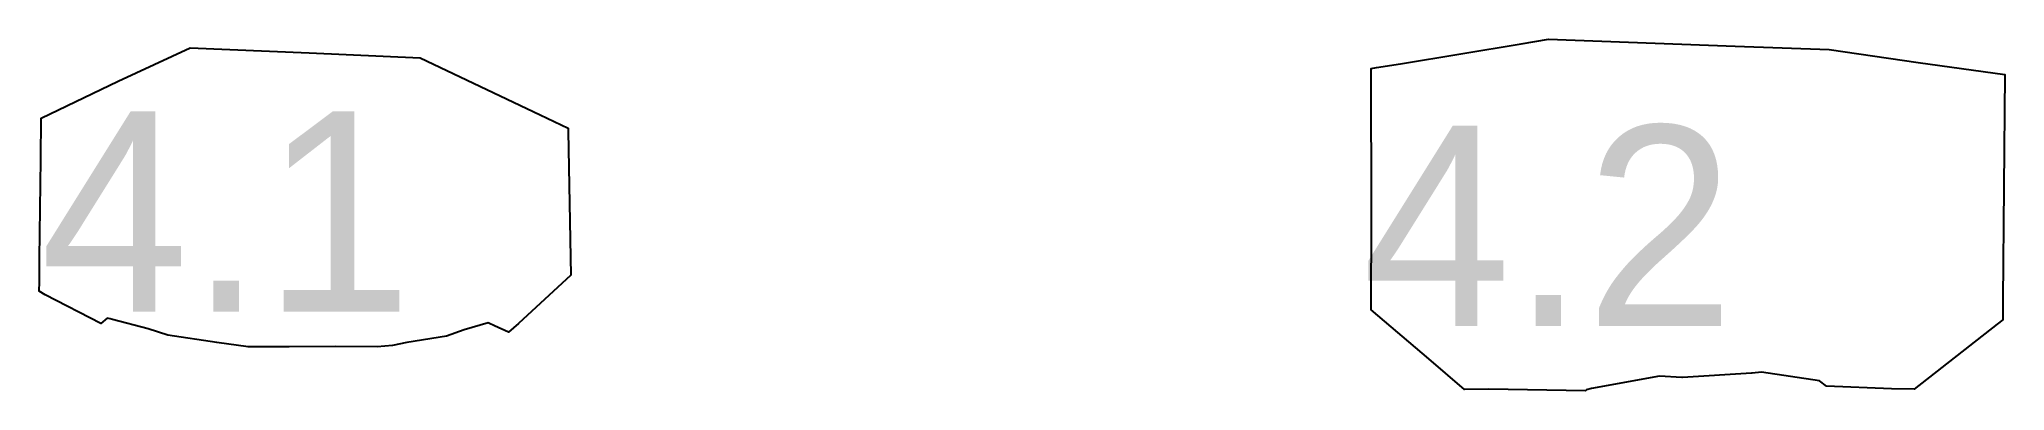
# Model space of a CAD drawing. Extents: x 61.9 to 111, y 28.1 to 36.9.
import ezdxf

# ---------------------------------------------------------------- set-up
doc = ezdxf.new("R2010")
doc.units = 0
doc.layers.get('0').update_dxf_attribs({"color": 255, "linetype": 'CONTINUOUS'})

msp = doc.modelspace()

# ---------------------------------------------------------------- linework, layer by layer
at = {"color": 1}
for points in [[(102.96, 28.4146), (102.942, 28.4152), (102.381, 28.4532), (100.682, 28.1425), (100.56, 28.1062), (100.535, 28.0867), (98.121, 28.1236), (97.5173, 28.1124), (96.6264, 28.8839), (95.1858, 30.1049), (95.1904, 32.4461), (95.1839, 36.1309), (95.3197, 36.1534), (95.9195, 36.252), (98.9291, 36.7494), (99.6107, 36.8609), (104.273, 36.6931), (106.618, 36.605), (108.841, 36.2846), (111.002, 35.98), (110.957, 30.3538), (110.953, 29.8561), (110.811, 29.7503), (108.743, 28.1247), (108.177, 28.136), (106.552, 28.2028), (106.374, 28.331), (104.929, 28.5497), (104.698, 28.5233), (104.682, 28.5229)], [(65.1365, 29.4741), (64.6435, 29.6301), (63.7576, 29.8641), (63.6946, 29.8829), (63.6273, 29.8936), (63.4656, 29.7605), (62.0786, 30.4795), (61.9292, 30.5696), (61.931, 30.8024), (61.9334, 31.3971), (61.9647, 33.8583), (61.9735, 34.8878), (63.8974, 35.8122), (65.6969, 36.6481), (68.6657, 36.5213), (71.4367, 36.3967), (74.4324, 34.9727), (75.131, 34.6394), (75.1331, 34.5602), (75.2011, 30.9681), (73.8966, 29.7614), (73.6468, 29.5462), (73.292, 29.7081), (73.1535, 29.773), (73.1343, 29.7845), (72.537, 29.6069), (72.0973, 29.4482), (71.1071, 29.29), (70.7515, 29.215), (70.3673, 29.1831), (69.3234, 29.1874), (68.1674, 29.1854), (67.1468, 29.1837), (66.3628, 29.2876)]]:
    msp.add_lwpolyline(points, close=True, dxfattribs=at)

# ---------------------------------------------------------------- texts
for s, p in [('4.1', (61.948, 30.0597)), ('4.2', (94.9612, 29.703))]:
    msp.add_text(s, height=5).set_placement(p)

doc.saveas('drawing.dxf')
